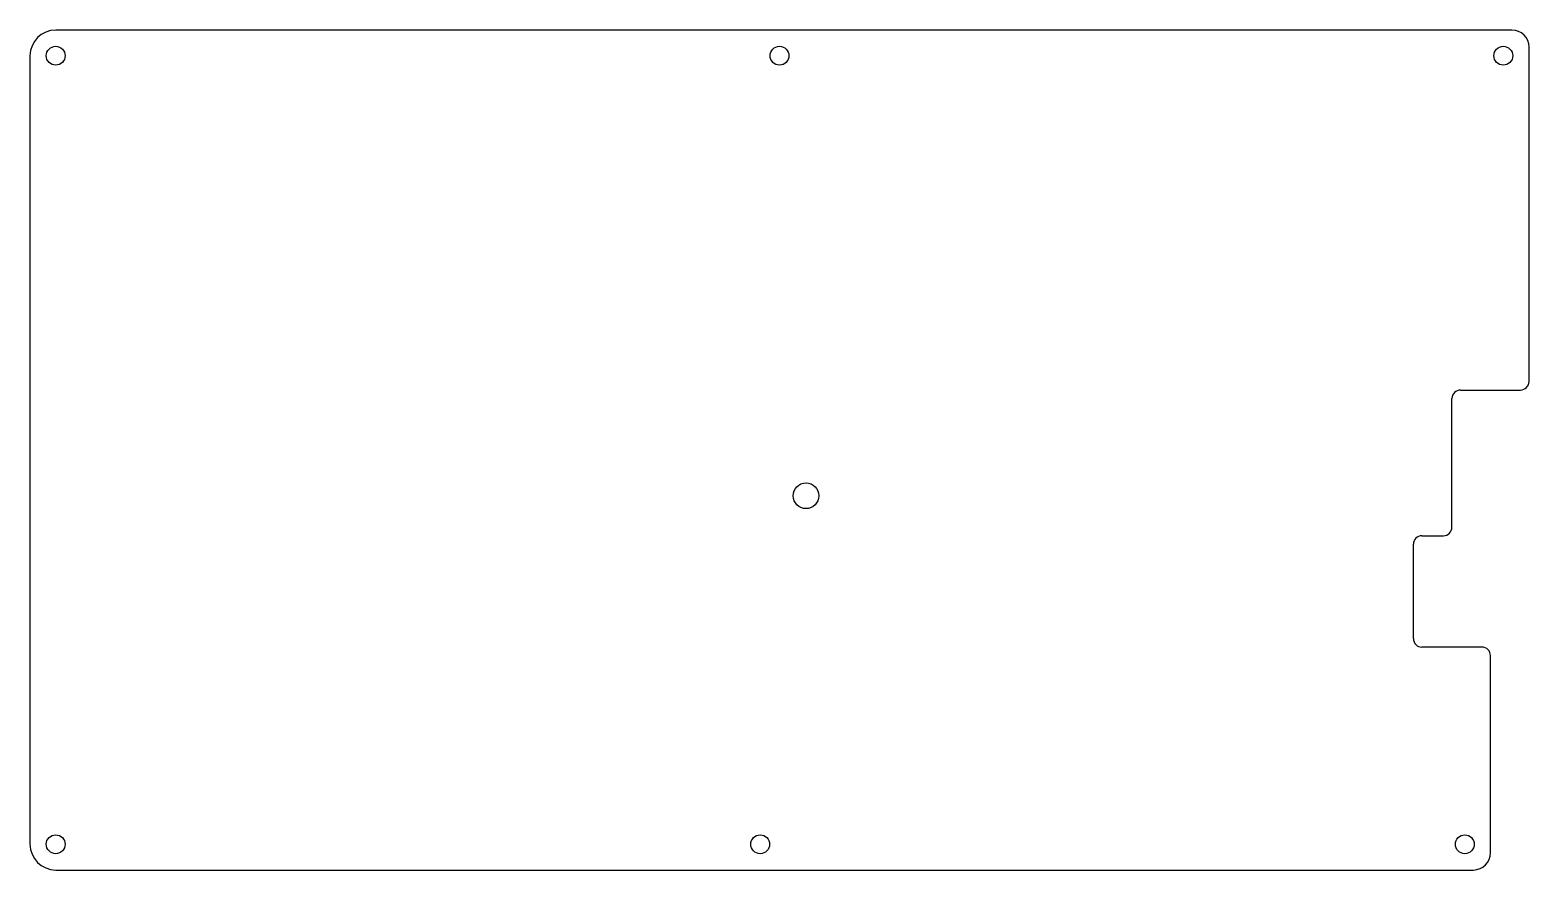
# Model space of a CAD drawing. Header units: millimetres. Extents: x -88 to 88, y -49 to 49.
import ezdxf

# ---------------------------------------------------------------- set-up
doc = ezdxf.new("R2010")
doc.units = ezdxf.units.MM
doc.layers.add('CUTOUTS', color=1, linetype='CONTINUOUS')
doc.layers.add('PERIMETER', color=5, linetype='CONTINUOUS')

msp = doc.modelspace()

# ---------------------------------------------------------------- linework, layer by layer
at = {"layer": 'CUTOUTS'}
for centre, radius in [((-84.5, 46), 1.1), ((0, 46), 1.1), ((84.5, 46), 1.1), ((3.09375, -5.34375), 1.5), ((-84.5, -46), 1.1), ((-2.25, -46), 1.1), ((80, -46), 1.1)]:
    msp.add_circle(centre, radius, dxfattribs=at)
at = {"layer": 'PERIMETER'}
for p, q in [((85.5, 49), (-84.5, 49)), ((-87.5, 46), (-87.5, -46)), ((87.5, 8), (87.5, 47)), ((79.5, 7), (86.5, 7)), ((78.5, -9), (78.5, 6)), ((75, -10), (77.5, -10)), ((74, -22), (74, -11)), ((82, -23), (75, -23)), ((83, -47), (83, -24)), ((-84.5, -49), (81, -49))]:
    msp.add_line(p, q, dxfattribs=at)
for centre, radius, start, end in [((-84.5, 46), 3, 90, 180), ((85.5, 47), 2, 0, 90), ((79.5, 6), 1, 90, 180), ((86.5, 8), 1, -90, 0), ((75, -11), 1, 90, 180), ((77.5, -9), 1, -90, 0), ((75, -22), 1, 180, 270), ((82, -24), 1, 0, 90), ((-84.5, -46), 3, 180, 270), ((81, -47), 2, -90, 0)]:
    msp.add_arc(centre, radius, start, end, dxfattribs=at)

doc.saveas('drawing.dxf')
